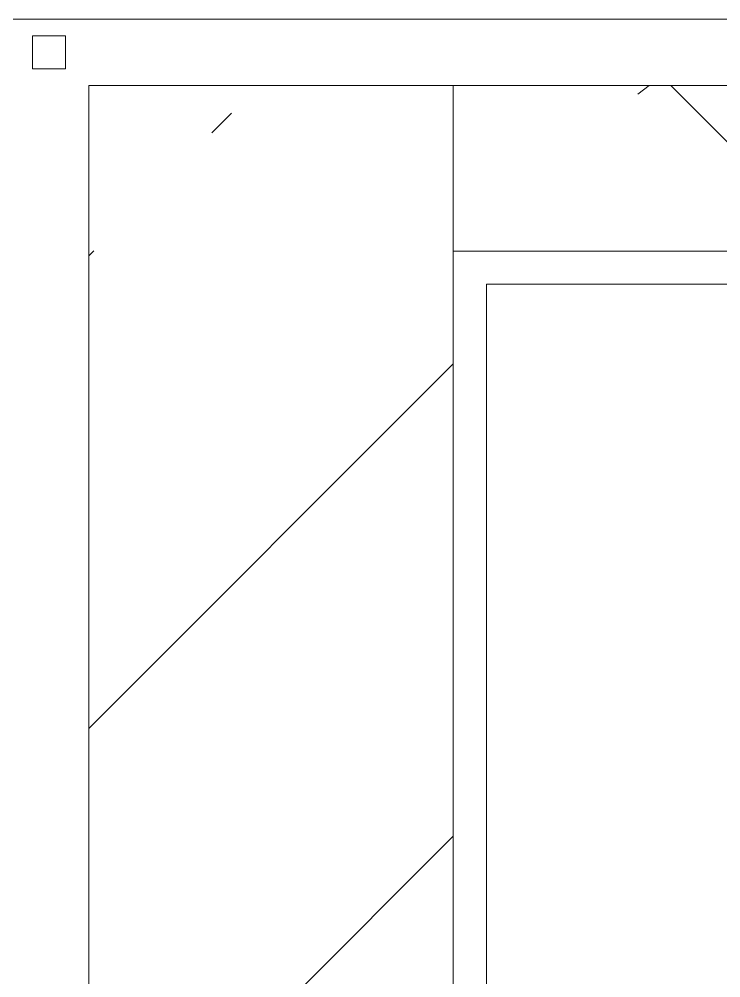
# Model space of a CAD drawing. Header units: millimetres. Extents: x 81368 to 286493, y -8553 to 29000.
# Drawn here: x 244191 to 244614, y 19591 to 20170 of the extents above; entities that cross this region are included whole.
import ezdxf

# ---------------------------------------------------------------- set-up
doc = ezdxf.new("R2010")
doc.units = ezdxf.units.MM
for name, color, linetype, lineweight, true_color in [('A-FLOR-2', 7, 'Continuous', 5, 0xb7b7b7), ('A-FLOR-3', 7, 'Continuous', 5, 0xaaaaaa), ('I-WALL-7', 7, 'Continuous', 5, 0x737373), ('I-WALL-8', 7, 'Continuous', 5, 0x787878)]:
    doc.layers.add(name, color=color, linetype=linetype, lineweight=lineweight, true_color=true_color)
doc.layers.add('A-WALL-6', color=7, linetype='Continuous', lineweight=5)
doc.layers.add('I-WALL-6', color=7, linetype='Continuous', lineweight=5)

msp = doc.modelspace()

# ---------------------------------------------------------------- hatches: boundary and pattern name
at = {"layer": 'I-WALL-6'}
h = msp.add_hatch(dxfattribs=at)
h.set_pattern_fill('FP_69', color=256, style=0, pattern_type=2)
h.set_pattern_definition([(45, (159482.88, 0), (-285.1231, 285.1231), []), (45, (159768, 0), (-285.1231, 285.1231), [504.031, -100.806, 16.764, -84.042])])
h.paths.add_polyline_path([(244232.88, 17270), (244452.88, 17270), (244452.88, 20130), (244232.88, 20130), (244232.88, 17290)])
at = {"layer": 'I-WALL-8'}
h = msp.add_hatch(dxfattribs=at)
h.set_pattern_fill('FP_98', color=256, style=0, pattern_type=2)
h.set_pattern_definition([(135, (159482.9, 0), (-377.1708, -377.1708), [533.4, -88.9, 17.78, -88.9]), (135, (159482.9, 376.94), (-377.1708, -377.1708), []), (50, (159482.9, 0), (637.6445, -55.7866), [66.675, -733.425]), (355, (159482.9, 0), (-123.3494, 668.699), [53.34, -586.74]), (100.451, (159536, -4.65), (514.299, 612.908), [56.665, -623.315]), (46.184, (159482.9, 177.8), (948.7764, -147.15), [100.012, -1100.137]), (96.636, (159561.9, 165.5), (830.909, 865.997), [84.998, -934.973]), (351.184, (159482.9, 177.8), (830.918, 865.988), [80.01, -880.11]), (21, (159571.8, 133.35), (530.6506, -357.9283), [66.675, -733.425]), (326, (159571.8, 133.35), (216.308, 644.6585), [53.34, -586.74]), (71.451, (159616, 103.5), (746.9596, 286.7243), [56.665, -623.315]), (37.5, (159482.88, 0), (10.81053, 295.9426), [16.764, -562.864, 16.764, -578.866, -588.962]), (37.5, (159482.88, 0), (10.81053, 295.9426), [-1175.258, 16.764, -572.198]), (7.5, (159482.88, 0), (233.8692, 350.6318), [16.764, -322.834, 16.764, -549.529, -224.472]), (7.5, (159482.88, 0), (233.8692, 350.6318), [-905.891, 16.764, -207.708]), (327.5, (159284.63, 0), (474.5678, -20.0513), [16.764, -205.486, 16.764, -676.656, -920.115]), (327.5, (159284.63, 0), (474.5678, -20.0513), [-915.67, 16.764, -903.351]), (317.5, (159195.73, 0), (518.4522, 88.9934), [16.764, -272.161, 16.764, -443.738, -653.415]), (317.5, (159195.73, 0), (518.4522, 88.9934), [-749.427, 16.764, -636.651])])
h.paths.add_polyline_path([(244515.48, 20030), (244662.88, 20030), (244662.88, 20130), (244452.88, 20130), (244452.88, 20030), (244492.88, 20030)])

# ---------------------------------------------------------------- linework, layer by layer
at = {"layer": 'A-FLOR-2'}
msp.add_line((246062.88, 20010), (244472.88, 20010), dxfattribs=at)
at = {"layer": 'A-FLOR-3'}
for p, q in [((243862.88, 20170), (245052.88, 20170)), ((244472.88, 20010), (244472.88, 17290))]:
    msp.add_line(p, q, dxfattribs=at)
at = {"layer": 'A-WALL-6'}
for p, q in [((244198.88, 20160), (244198.88, 20140)), ((244218.88, 20160), (244198.88, 20160)), ((244218.88, 20140), (244218.88, 20160)), ((244198.88, 20140), (244218.88, 20140))]:
    msp.add_line(p, q, dxfattribs=at)
at = {"layer": 'I-WALL-6'}
for p, q in [((244232.88, 20130), (244232.88, 15150)), ((244452.88, 17270), (244452.88, 20130))]:
    msp.add_line(p, q, dxfattribs=at)
at = {"layer": 'I-WALL-7'}
for p, q in [((245022.88, 20130), (244232.88, 20130)), ((244452.88, 20030), (245022.88, 20030))]:
    msp.add_line(p, q, dxfattribs=at)

doc.saveas('drawing.dxf')
